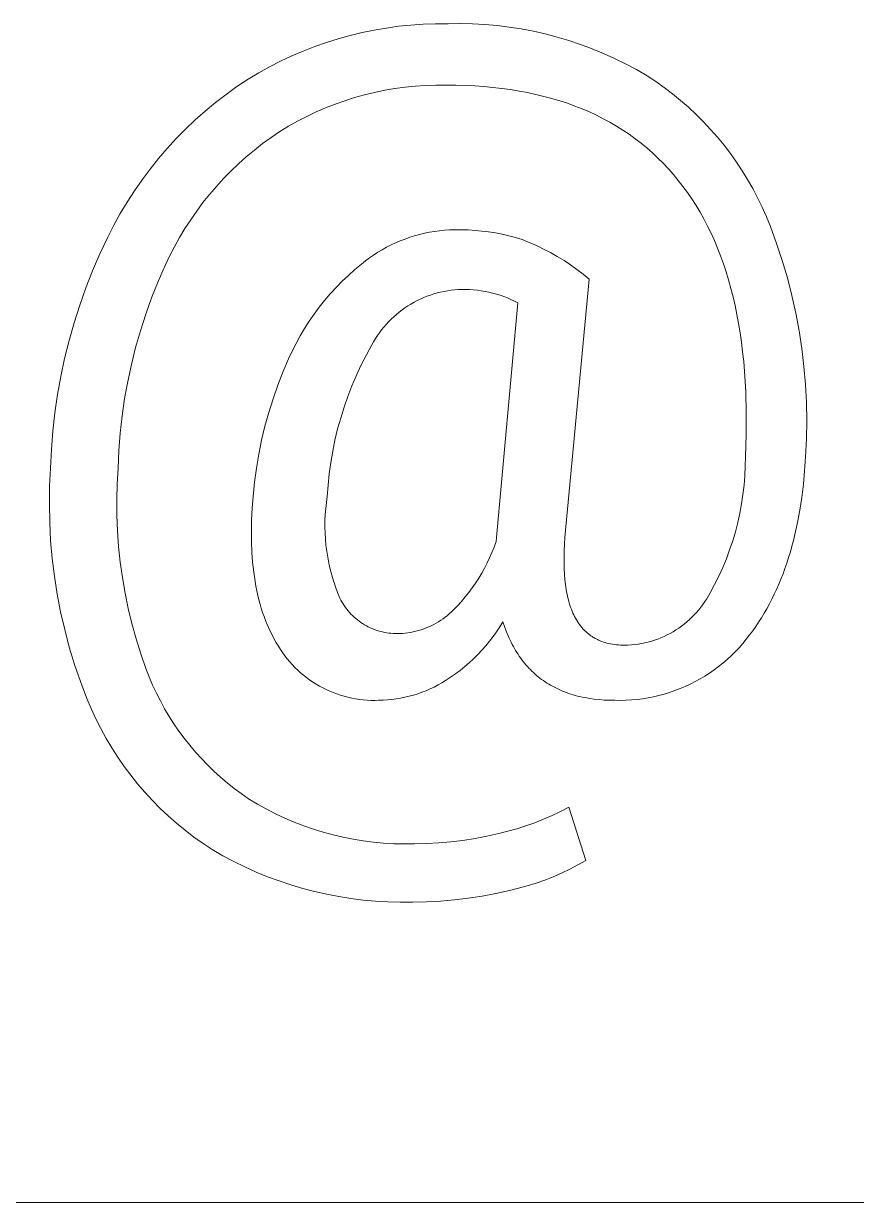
# Model space of a CAD drawing. Header units: millimetres. Extents: x 1102 to 5170, y 19 to 2862.
# Drawn here: x 3966.2 to 4013.5, y 246.9 to 313.8 of the extents above; entities that cross this region are included whole.
import ezdxf

# ---------------------------------------------------------------- set-up
doc = ezdxf.new("R2010")
doc.units = ezdxf.units.MM
doc.header["$MEASUREMENT"] = 0
doc.layers.add('Domyślny', color=7, linetype='Continuous', true_color=0x000000)

msp = doc.modelspace()

# ---------------------------------------------------------------- linework, layer by layer
at = {"layer": 'Domyślny', "color": 18, "lineweight": 15, "true_color": 0x000000}
for p, q in [((3988.231, 313.715), (3988.931, 313.763)), ((3988.931, 313.763), (3989.633, 313.788)), ((3989.633, 313.788), (3990.336, 313.789)), ((3990.336, 313.789), (3991.032, 313.798)), ((3991.032, 313.798), (3991.728, 313.783)), ((3991.728, 313.783), (3992.423, 313.745)), ((3992.423, 313.745), (3993.117, 313.684)), ((3984.097, 312.935), (3984.773, 313.123)), ((3984.773, 313.123), (3985.456, 313.287)), ((3985.456, 313.287), (3986.144, 313.429)), ((3986.144, 313.429), (3986.836, 313.547)), ((3986.836, 313.547), (3987.532, 313.643)), ((3987.532, 313.643), (3988.231, 313.715)), ((3993.117, 313.684), (3993.808, 313.6)), ((3993.808, 313.6), (3994.496, 313.492)), ((3994.496, 313.492), (3995.18, 313.362)), ((3995.18, 313.362), (3995.859, 313.208)), ((3995.859, 313.208), (3996.533, 313.032)), ((3982.109, 312.239), (3982.764, 312.493)), ((3982.764, 312.493), (3983.426, 312.725)), ((3983.426, 312.725), (3984.097, 312.935)), ((3996.533, 313.032), (3997.2, 312.834)), ((3997.2, 312.834), (3997.86, 312.613)), ((3997.86, 312.613), (3998.513, 312.37)), ((3980.827, 311.665), (3981.463, 311.962)), ((3981.463, 311.962), (3982.109, 312.239)), ((3998.513, 312.37), (3999.157, 312.105)), ((3999.157, 312.105), (3999.792, 311.819)), ((3999.792, 311.819), (4000.416, 311.512)), ((3979.587, 311.006), (3980.201, 311.346)), ((3980.201, 311.346), (3980.827, 311.665)), ((4000.416, 311.512), (4001.031, 311.184)), ((4001.031, 311.184), (4001.634, 310.836)), ((3978.352, 310.225), (3978.983, 310.646)), ((3978.983, 310.646), (3979.587, 311.006)), ((4001.634, 310.836), (4002.127, 310.51)), ((4002.127, 310.51), (4002.609, 310.168)), ((3977.135, 309.319), (3977.736, 309.782)), ((3977.736, 309.782), (3978.352, 310.225)), ((3985.598, 309.756), (3985.034, 309.599)), ((3986.166, 309.893), (3985.598, 309.756)), ((3986.738, 310.011), (3986.166, 309.893)), ((3987.314, 310.11), (3986.738, 310.011)), ((3987.894, 310.189), (3987.314, 310.11)), ((3988.475, 310.249), (3987.894, 310.189)), ((3989.058, 310.288), (3988.475, 310.249)), ((3989.643, 310.308), (3989.058, 310.288)), ((3990.227, 310.308), (3989.643, 310.308)), ((3990.777, 310.303), (3990.227, 310.308)), ((3991.317, 310.287), (3990.777, 310.303)), ((3991.848, 310.26), (3991.317, 310.287)), ((3992.371, 310.223), (3991.848, 310.26)), ((3992.885, 310.176), (3992.371, 310.223)), ((3993.39, 310.118), (3992.885, 310.176)), ((3993.886, 310.049), (3993.39, 310.118)), ((3994.373, 309.97), (3993.886, 310.049)), ((3994.851, 309.88), (3994.373, 309.97)), ((3995.32, 309.78), (3994.851, 309.88)), ((3995.781, 309.669), (3995.32, 309.78)), ((4002.609, 310.168), (4003.08, 309.809)), ((4003.08, 309.809), (4003.538, 309.436)), ((3976.55, 308.835), (3977.135, 309.319)), ((3983.926, 309.229), (3983.381, 309.015)), ((3984.477, 309.423), (3983.926, 309.229)), ((3985.034, 309.599), (3984.477, 309.423)), ((3996.233, 309.548), (3995.781, 309.669)), ((3996.675, 309.416), (3996.233, 309.548)), ((3997.109, 309.273), (3996.675, 309.416)), ((3997.534, 309.12), (3997.109, 309.273)), ((3997.951, 308.956), (3997.534, 309.12)), ((4003.538, 309.436), (4003.984, 309.047)), ((4003.984, 309.047), (4004.416, 308.643)), ((3975.982, 308.331), (3976.55, 308.835)), ((3982.316, 308.534), (3981.796, 308.267)), ((3982.845, 308.784), (3982.316, 308.534)), ((3983.381, 309.015), (3982.845, 308.784)), ((3998.358, 308.782), (3997.951, 308.956)), ((3998.757, 308.598), (3998.358, 308.782)), ((3999.146, 308.402), (3998.757, 308.598)), ((3999.527, 308.196), (3999.146, 308.402)), ((4004.416, 308.643), (4004.835, 308.225)), ((3974.899, 307.268), (3975.431, 307.809)), ((3975.431, 307.809), (3975.982, 308.331)), ((3981.286, 307.982), (3980.785, 307.68)), ((3981.796, 308.267), (3981.286, 307.982)), ((3999.899, 307.98), (3999.527, 308.196)), ((4000.262, 307.753), (3999.899, 307.98)), ((4000.617, 307.515), (4000.262, 307.753)), ((4004.835, 308.225), (4005.24, 307.794)), ((4005.24, 307.794), (4005.629, 307.349)), ((3974.385, 306.709), (3974.899, 307.268)), ((3980.292, 307.343), (3979.81, 306.991)), ((3980.785, 307.68), (3980.292, 307.343)), ((4000.962, 307.267), (4000.617, 307.515)), ((4001.299, 307.009), (4000.962, 307.267)), ((4005.629, 307.349), (4006.004, 306.892)), ((3973.891, 306.133), (3974.385, 306.709)), ((3979.339, 306.622), (3978.882, 306.239)), ((3979.81, 306.991), (3979.339, 306.622)), ((4001.627, 306.74), (4001.299, 307.009)), ((4001.946, 306.46), (4001.627, 306.74)), ((4002.256, 306.169), (4001.946, 306.46)), ((4006.004, 306.892), (4006.364, 306.422)), ((4006.364, 306.422), (4006.707, 305.94)), ((3973.417, 305.541), (3973.891, 306.133)), ((3978.437, 305.84), (3978.006, 305.427)), ((3978.882, 306.239), (3978.437, 305.84)), ((4002.557, 305.869), (4002.256, 306.169)), ((4002.85, 305.557), (4002.557, 305.869)), ((4006.707, 305.94), (4007.034, 305.448)), ((3972.963, 304.932), (3973.417, 305.541)), ((3978.006, 305.427), (3977.588, 305)), ((4003.133, 305.235), (4002.85, 305.557)), ((4003.408, 304.903), (4003.133, 305.235)), ((4007.034, 305.448), (4007.345, 304.944)), ((3972.53, 304.309), (3972.963, 304.932)), ((3977.185, 304.559), (3976.796, 304.105)), ((3977.588, 305), (3977.185, 304.559)), ((4003.674, 304.561), (4003.408, 304.903)), ((4003.93, 304.21), (4003.674, 304.561)), ((4007.345, 304.944), (4007.639, 304.431)), ((4007.639, 304.431), (4007.915, 303.908)), ((3972.118, 303.671), (3972.53, 304.309)), ((3976.796, 304.105), (3976.423, 303.639)), ((4004.177, 303.85), (4003.93, 304.21)), ((4004.414, 303.48), (4004.177, 303.85)), ((4007.915, 303.908), (4008.174, 303.376)), ((3971.362, 302.355), (3971.729, 303.019)), ((3971.729, 303.019), (3972.118, 303.671)), ((3976.066, 303.161), (3975.724, 302.671)), ((3976.423, 303.639), (3976.066, 303.161)), ((4004.642, 303.1), (4004.414, 303.48)), ((4004.86, 302.71), (4004.642, 303.1)), ((4008.174, 303.376), (4008.415, 302.836)), ((3971.018, 301.679), (3971.362, 302.355)), ((3975.724, 302.671), (3975.399, 302.17)), ((4005.069, 302.311), (4004.86, 302.71)), ((4008.415, 302.836), (4008.637, 302.288)), ((3970.571, 300.732), (3971.018, 301.679)), ((3975.399, 302.17), (3975.091, 301.658)), ((3988.164, 301.669), (3988.438, 301.755)), ((3988.438, 301.755), (3988.715, 301.831)), ((3988.715, 301.831), (3988.994, 301.898)), ((3988.994, 301.898), (3989.275, 301.955)), ((3989.275, 301.955), (3989.558, 302.003)), ((3989.558, 302.003), (3989.843, 302.042)), ((3989.843, 302.042), (3990.128, 302.07)), ((3990.128, 302.07), (3990.415, 302.089)), ((3990.415, 302.089), (3990.701, 302.098)), ((3990.701, 302.098), (3991.09, 302.099)), ((3991.09, 302.099), (3991.479, 302.088)), ((3991.479, 302.088), (3991.868, 302.063)), ((3991.868, 302.063), (3992.255, 302.027)), ((3992.255, 302.027), (3992.641, 301.977)), ((3992.641, 301.977), (3993.025, 301.915)), ((3993.025, 301.915), (3993.407, 301.84)), ((3993.407, 301.84), (3993.786, 301.754)), ((3993.786, 301.754), (3994.162, 301.654)), ((4005.268, 301.903), (4005.069, 302.311)), ((4005.458, 301.485), (4005.268, 301.903)), ((4008.637, 302.288), (4008.992, 301.326)), ((3974.799, 301.137), (3974.525, 300.606)), ((3975.091, 301.658), (3974.799, 301.137)), ((3986.595, 300.966), (3986.846, 301.105)), ((3986.846, 301.105), (3987.102, 301.236)), ((3987.102, 301.236), (3987.362, 301.357)), ((3987.362, 301.357), (3987.626, 301.47)), ((3987.626, 301.47), (3987.893, 301.574)), ((3987.893, 301.574), (3988.164, 301.669)), ((3994.162, 301.654), (3994.535, 301.543)), ((3994.535, 301.543), (3994.949, 301.378)), ((3994.949, 301.378), (3995.356, 301.198)), ((3995.356, 301.198), (3995.758, 301.005)), ((4005.638, 301.057), (4005.458, 301.485)), ((4005.809, 300.619), (4005.638, 301.057)), ((4008.992, 301.326), (4009.314, 300.353)), ((3970.156, 299.772), (3970.571, 300.732)), ((3974.525, 300.606), (3974.269, 300.066)), ((3985.642, 300.327), (3985.872, 300.499)), ((3985.872, 300.499), (3986.108, 300.663)), ((3986.108, 300.663), (3986.349, 300.818)), ((3986.349, 300.818), (3986.595, 300.966)), ((3995.758, 301.005), (3996.152, 300.799)), ((3996.152, 300.799), (3996.54, 300.58)), ((3996.54, 300.58), (3996.92, 300.347)), ((3996.92, 300.347), (3997.292, 300.102)), ((4005.97, 300.172), (4005.809, 300.619)), ((4009.314, 300.353), (4009.604, 299.369)), ((3969.773, 298.799), (3970.156, 299.772)), ((3974.269, 300.066), (3973.873, 299.16)), ((3984.675, 299.512), (3985.041, 299.836)), ((3985.041, 299.836), (3985.418, 300.148)), ((3985.418, 300.148), (3985.642, 300.327)), ((3997.292, 300.102), (3997.655, 299.845)), ((3997.655, 299.845), (3998.01, 299.575)), ((4006.122, 299.716), (4005.97, 300.172)), ((4006.264, 299.25), (4006.122, 299.716)), ((3973.873, 299.16), (3973.507, 298.241)), ((3983.978, 298.826), (3984.32, 299.175)), ((3984.32, 299.175), (3984.675, 299.512)), ((3998.355, 299.294), (3996.974, 284.637)), ((3998.01, 299.575), (3998.355, 299.294)), ((4006.397, 298.774), (4006.264, 299.25)), ((4009.604, 299.369), (4009.859, 298.376)), ((3969.422, 297.813), (3969.773, 298.799)), ((3983.33, 298.093), (3983.647, 298.465)), ((3983.647, 298.465), (3983.978, 298.826)), ((3989.332, 298.393), (3989.141, 298.324)), ((3989.525, 298.455), (3989.332, 298.393)), ((3989.72, 298.511), (3989.525, 298.455)), ((3989.916, 298.56), (3989.72, 298.511)), ((3990.115, 298.603), (3989.916, 298.56)), ((3990.314, 298.638), (3990.115, 298.603)), ((3990.515, 298.667), (3990.314, 298.638)), ((3990.717, 298.689), (3990.515, 298.667)), ((3990.919, 298.704), (3990.717, 298.689)), ((3991.121, 298.712), (3990.919, 298.704)), ((3991.342, 298.711), (3991.121, 298.712)), ((3991.562, 298.702), (3991.342, 298.711)), ((3991.782, 298.687), (3991.562, 298.702)), ((3992.001, 298.664), (3991.782, 298.687)), ((3992.219, 298.635), (3992.001, 298.664)), ((3992.437, 298.598), (3992.219, 298.635)), ((3992.653, 298.554), (3992.437, 298.598)), ((3992.867, 298.502), (3992.653, 298.554)), ((3993.079, 298.444), (3992.867, 298.502)), ((3993.29, 298.379), (3993.079, 298.444)), ((3993.498, 298.308), (3993.29, 298.379)), ((4006.521, 298.288), (4006.397, 298.774)), ((4009.859, 298.376), (4010.082, 297.375)), ((3969.103, 296.817), (3969.422, 297.813)), ((3973.507, 298.241), (3973.172, 297.31)), ((3982.734, 297.317), (3983.025, 297.71)), ((3983.025, 297.71), (3983.33, 298.093)), ((3987.887, 297.666), (3987.722, 297.548)), ((3988.056, 297.778), (3987.887, 297.666)), ((3988.229, 297.884), (3988.056, 297.778)), ((3988.405, 297.985), (3988.229, 297.884)), ((3988.585, 298.079), (3988.405, 297.985)), ((3988.767, 298.167), (3988.585, 298.079)), ((3988.953, 298.249), (3988.767, 298.167)), ((3989.141, 298.324), (3988.953, 298.249)), ((3993.086, 284.637), (3994.305, 297.953)), ((3993.704, 298.229), (3993.498, 298.308)), ((3993.907, 298.144), (3993.704, 298.229)), ((3994.108, 298.052), (3993.907, 298.144)), ((3994.305, 297.953), (3994.108, 298.052)), ((4006.635, 297.793), (4006.521, 298.288)), ((4006.739, 297.289), (4006.635, 297.793)), ((3973.172, 297.31), (3972.869, 296.368)), ((3982.456, 296.914), (3982.734, 297.317)), ((3987.105, 297.023), (3986.963, 296.879)), ((3987.253, 297.162), (3987.105, 297.023)), ((3987.405, 297.296), (3987.253, 297.162)), ((3987.561, 297.425), (3987.405, 297.296)), ((3987.722, 297.548), (3987.561, 297.425)), ((4006.834, 296.775), (4006.739, 297.289)), ((4010.082, 297.375), (4010.27, 296.367)), ((3968.818, 295.81), (3969.103, 296.817)), ((3972.869, 296.368), (3972.597, 295.417)), ((3981.944, 296.081), (3982.193, 296.502)), ((3982.193, 296.502), (3982.456, 296.914)), ((3986.565, 296.418), (3986.444, 296.256)), ((3986.693, 296.576), (3986.565, 296.418)), ((3986.825, 296.73), (3986.693, 296.576)), ((3986.963, 296.879), (3986.825, 296.73)), ((4006.92, 296.251), (4006.834, 296.775)), ((4010.27, 296.367), (4010.425, 295.354)), ((3968.566, 294.795), (3968.818, 295.81)), ((3981.71, 295.652), (3981.944, 296.081)), ((3986.113, 295.746), (3986.014, 295.569)), ((3986.217, 295.92), (3986.113, 295.746)), ((3986.328, 296.09), (3986.217, 295.92)), ((3986.444, 296.256), (3986.328, 296.09)), ((4006.996, 295.717), (4006.92, 296.251)), ((4007.063, 295.174), (4006.996, 295.717)), ((3972.597, 295.417), (3972.357, 294.457)), ((3981.286, 294.77), (3981.49, 295.214)), ((3981.49, 295.214), (3981.71, 295.652)), ((3985.702, 295.003), (3985.408, 294.427)), ((3986.014, 295.569), (3985.702, 295.003)), ((4007.121, 294.622), (4007.063, 295.174)), ((4010.425, 295.354), (4010.545, 294.336)), ((3968.348, 293.772), (3968.566, 294.795)), ((3972.357, 294.457), (3972.149, 293.49)), ((3980.965, 294.026), (3981.286, 294.77)), ((3985.408, 294.427), (3985.134, 293.842)), ((4007.169, 294.059), (4007.121, 294.622)), ((4010.545, 294.336), (4010.631, 293.314)), ((3968.163, 292.742), (3968.348, 293.772)), ((3980.669, 293.272), (3980.965, 294.026)), ((3985.134, 293.842), (3984.88, 293.247)), ((4007.237, 292.906), (4007.169, 294.059)), ((3972.149, 293.49), (3971.974, 292.516)), ((3980.399, 292.509), (3980.669, 293.272)), ((3984.88, 293.247), (3984.646, 292.644)), ((4010.631, 293.314), (4010.682, 292.29)), ((3968.012, 291.707), (3968.163, 292.742)), ((3971.974, 292.516), (3971.831, 291.537)), ((3980.156, 291.736), (3980.399, 292.509)), ((3984.646, 292.644), (3984.433, 292.034)), ((4007.267, 291.714), (4007.237, 292.906)), ((3967.896, 290.667), (3968.012, 291.707)), ((3979.939, 290.956), (3980.156, 291.736)), ((3984.433, 292.034), (3984.24, 291.417)), ((4007.26, 290.484), (4007.267, 291.714)), ((4010.682, 292.29), (4010.699, 291.265)), ((3971.831, 291.537), (3971.721, 290.554)), ((3984.24, 291.417), (3984.068, 290.794)), ((4010.699, 291.265), (4010.681, 290.239)), ((3967.814, 289.624), (3967.896, 290.667)), ((3971.721, 290.554), (3971.644, 289.567)), ((3979.75, 290.168), (3979.939, 290.956)), ((3984.068, 290.794), (3983.916, 290.166)), ((4007.215, 289.216), (4007.26, 290.484)), ((3979.588, 289.374), (3979.75, 290.168)), ((3983.916, 290.166), (3983.786, 289.533)), ((4010.681, 290.239), (4010.629, 289.216)), ((3967.767, 288.579), (3967.814, 289.624)), ((3971.644, 289.567), (3971.6, 288.579)), ((3979.454, 288.576), (3979.588, 289.374)), ((3983.786, 289.533), (3983.678, 288.895)), ((4007.209, 288.678), (4007.215, 289.216)), ((4010.629, 289.216), (4010.578, 288.428)), ((3967.715, 287.554), (3967.767, 288.579)), ((3971.6, 288.579), (3971.549, 287.69)), ((3979.347, 287.773), (3979.454, 288.576)), ((3983.678, 288.895), (3983.591, 288.255)), ((4007.185, 288.14), (4007.209, 288.678)), ((4010.578, 288.428), (4010.508, 287.662)), ((3971.549, 287.69), (3971.526, 286.8)), ((3979.268, 286.967), (3979.347, 287.773)), ((3983.591, 288.255), (3983.525, 287.612)), ((4007.142, 287.604), (4007.185, 288.14)), ((4010.508, 287.662), (4010.418, 286.916)), ((3967.699, 286.527), (3967.715, 287.554)), ((3979.216, 286.298), (3979.268, 286.967)), ((3983.481, 286.967), (3983.431, 286.624)), ((3983.525, 287.612), (3983.481, 286.967)), ((4007, 286.538), (4007.081, 287.07)), ((4007.081, 287.07), (4007.142, 287.604)), ((3967.719, 285.501), (3967.699, 286.527)), ((3971.526, 286.8), (3971.532, 285.909)), ((3979.184, 285.647), (3979.216, 286.298)), ((3983.431, 286.624), (3983.392, 286.279)), ((4006.902, 286.009), (4007, 286.538)), ((4010.418, 286.916), (4010.309, 286.191)), ((3971.532, 285.909), (3971.568, 285.019)), ((3979.169, 285.015), (3979.184, 285.647)), ((3983.365, 285.933), (3983.35, 285.587)), ((3983.392, 286.279), (3983.365, 285.933)), ((4006.785, 285.484), (4006.902, 286.009)), ((4010.309, 286.191), (4010.179, 285.486)), ((3967.773, 284.476), (3967.719, 285.501)), ((3971.568, 285.019), (3971.633, 284.131)), ((3979.174, 284.401), (3979.169, 285.015)), ((3983.35, 285.587), (3983.346, 285.24)), ((3983.346, 285.24), (3983.354, 284.893)), ((4006.496, 284.448), (4006.65, 284.963)), ((4006.65, 284.963), (4006.785, 285.484)), ((4010.179, 285.486), (4010.031, 284.802)), ((3967.863, 283.454), (3967.773, 284.476)), ((3979.198, 283.806), (3979.174, 284.401)), ((3983.354, 284.893), (3983.374, 284.547)), ((3983.374, 284.547), (3983.405, 284.202)), ((3992.948, 284.097), (3993.059, 284.406)), ((3993.059, 284.406), (3993.086, 284.637)), ((3996.974, 284.637), (3996.947, 284.26)), ((4006.325, 283.938), (4006.496, 284.448)), ((4009.949, 284.468), (4009.862, 284.139)), ((4010.031, 284.802), (4009.949, 284.468)), ((3971.633, 284.131), (3971.727, 283.246)), ((3979.24, 283.229), (3979.198, 283.806)), ((3983.405, 284.202), (3983.448, 283.858)), ((3983.448, 283.858), (3983.502, 283.515)), ((3992.697, 283.489), (3992.827, 283.791)), ((3992.827, 283.791), (3992.948, 284.097)), ((3996.93, 283.896), (3996.92, 283.544)), ((3996.947, 284.26), (3996.93, 283.896)), ((4006.137, 283.434), (4006.325, 283.938)), ((4009.77, 283.816), (4009.674, 283.497)), ((4009.862, 284.139), (4009.77, 283.816)), ((3967.988, 282.435), (3967.863, 283.454)), ((3971.727, 283.246), (3971.849, 282.364)), ((3979.268, 282.948), (3979.24, 283.229)), ((3979.301, 282.671), (3979.268, 282.948)), ((3983.502, 283.515), (3983.568, 283.175)), ((3983.568, 283.175), (3983.645, 282.837)), ((3992.406, 282.899), (3992.556, 283.192)), ((3992.556, 283.192), (3992.697, 283.489)), ((3996.92, 283.544), (3996.92, 283.203)), ((3996.92, 283.203), (3996.927, 282.875)), ((4005.93, 282.937), (4006.137, 283.434)), ((4009.572, 283.184), (4009.466, 282.876)), ((4009.674, 283.497), (4009.572, 283.184)), ((3968.147, 281.421), (3967.988, 282.435)), ((3971.849, 282.364), (3972.001, 281.486)), ((3979.339, 282.398), (3979.301, 282.671)), ((3979.381, 282.131), (3979.339, 282.398)), ((3983.645, 282.837), (3983.734, 282.501)), ((3983.734, 282.501), (3983.833, 282.169)), ((3991.899, 282.053), (3992.077, 282.33)), ((3992.077, 282.33), (3992.246, 282.612)), ((3992.246, 282.612), (3992.406, 282.899)), ((3996.927, 282.875), (3996.944, 282.559)), ((3996.944, 282.559), (3996.968, 282.254)), ((4005.467, 281.966), (4005.707, 282.448)), ((4005.707, 282.448), (4005.93, 282.937)), ((4009.354, 282.573), (4009.238, 282.275)), ((4009.466, 282.876), (4009.354, 282.573)), ((3979.429, 281.867), (3979.381, 282.131)), ((3979.48, 281.609), (3979.429, 281.867)), ((3979.537, 281.355), (3979.48, 281.609)), ((3983.833, 282.169), (3983.944, 281.841)), ((3983.944, 281.841), (3984.066, 281.516)), ((3991.515, 281.519), (3991.711, 281.783)), ((3991.711, 281.783), (3991.899, 282.053)), ((3996.968, 282.254), (3997.002, 281.962)), ((3997.002, 281.962), (3997.022, 281.82)), ((3997.022, 281.82), (3997.044, 281.681)), ((3997.044, 281.681), (3997.068, 281.546)), ((4005.21, 281.494), (4005.467, 281.966)), ((4008.991, 281.695), (4008.86, 281.413)), ((4009.117, 281.983), (4008.991, 281.695)), ((4009.238, 282.275), (4009.117, 281.983)), ((3968.342, 280.413), (3968.147, 281.421)), ((3972.001, 281.486), (3972.181, 280.614)), ((3979.598, 281.106), (3979.537, 281.355)), ((3979.664, 280.861), (3979.598, 281.106)), ((3984.066, 281.516), (3984.199, 281.196)), ((3984.199, 281.196), (3984.254, 281.086)), ((3984.254, 281.086), (3984.314, 280.979)), ((3984.314, 280.979), (3984.376, 280.874)), ((3990.876, 280.768), (3991.097, 281.011)), ((3991.097, 281.011), (3991.311, 281.262)), ((3991.311, 281.262), (3991.515, 281.519)), ((3997.068, 281.546), (3997.094, 281.413)), ((3997.094, 281.413), (3997.122, 281.283)), ((3997.122, 281.283), (3997.153, 281.156)), ((3997.153, 281.156), (3997.185, 281.032)), ((3997.185, 281.032), (3997.22, 280.912)), ((4004.806, 280.838), (4004.916, 280.997)), ((4004.916, 280.997), (4005.02, 281.159)), ((4005.02, 281.159), (4005.118, 281.325)), ((4005.118, 281.325), (4005.21, 281.494)), ((4008.724, 281.136), (4008.583, 280.865)), ((4008.86, 281.413), (4008.724, 281.136)), ((3968.571, 279.412), (3968.342, 280.413)), ((3972.181, 280.614), (3972.39, 279.749)), ((3979.735, 280.621), (3979.664, 280.861)), ((3979.811, 280.385), (3979.735, 280.621)), ((3979.891, 280.154), (3979.811, 280.385)), ((3984.376, 280.874), (3984.443, 280.771)), ((3984.443, 280.771), (3984.513, 280.67)), ((3984.513, 280.67), (3984.586, 280.572)), ((3984.586, 280.572), (3984.663, 280.476)), ((3984.663, 280.476), (3984.743, 280.383)), ((3984.743, 280.383), (3984.826, 280.293)), ((3984.826, 280.293), (3984.912, 280.206)), ((3990.303, 280.217), (3990.421, 280.318)), ((3990.421, 280.318), (3990.536, 280.423)), ((3990.536, 280.423), (3990.647, 280.532)), ((3990.647, 280.532), (3990.876, 280.768)), ((3997.22, 280.912), (3997.257, 280.794)), ((3997.257, 280.794), (3997.296, 280.679)), ((3997.296, 280.679), (3997.337, 280.567)), ((3997.337, 280.567), (3997.38, 280.458)), ((3997.38, 280.458), (3997.426, 280.352)), ((3997.426, 280.352), (3997.473, 280.25)), ((4004.316, 280.245), (4004.446, 280.387)), ((4004.446, 280.387), (4004.571, 280.533)), ((4004.571, 280.533), (4004.691, 280.684)), ((4004.691, 280.684), (4004.806, 280.838)), ((4008.286, 280.337), (4008.131, 280.081)), ((4008.437, 280.598), (4008.286, 280.337)), ((4008.583, 280.865), (4008.437, 280.598)), ((3972.39, 279.749), (3972.627, 278.891)), ((3979.976, 279.928), (3979.891, 280.154)), ((3980.066, 279.706), (3979.976, 279.928)), ((3980.16, 279.489), (3980.066, 279.706)), ((3984.912, 280.206), (3985.001, 280.121)), ((3985.001, 280.121), (3985.093, 280.04)), ((3985.093, 280.04), (3985.187, 279.962)), ((3985.187, 279.962), (3985.285, 279.888)), ((3985.285, 279.888), (3985.384, 279.816)), ((3985.384, 279.816), (3985.487, 279.749)), ((3985.487, 279.749), (3985.591, 279.684)), ((3985.591, 279.684), (3985.698, 279.624)), ((3985.698, 279.624), (3985.806, 279.567)), ((3989.245, 279.568), (3989.387, 279.633)), ((3989.387, 279.633), (3989.526, 279.702)), ((3989.526, 279.702), (3989.662, 279.777)), ((3989.662, 279.777), (3989.796, 279.856)), ((3989.796, 279.856), (3989.927, 279.94)), ((3989.927, 279.94), (3990.056, 280.028)), ((3990.056, 280.028), (3990.181, 280.12)), ((3990.181, 280.12), (3990.303, 280.217)), ((3993.451, 279.855), (3993.276, 279.569)), ((3993.544, 279.581), (3993.451, 279.855)), ((3997.473, 280.25), (3997.523, 280.15)), ((3997.523, 280.15), (3997.575, 280.053)), ((3997.575, 280.053), (3997.629, 279.959)), ((3997.629, 279.959), (3997.685, 279.868)), ((3997.685, 279.868), (3997.743, 279.78)), ((3997.743, 279.78), (3997.803, 279.695)), ((3997.803, 279.695), (3997.866, 279.613)), ((3997.866, 279.613), (3997.93, 279.534)), ((4003.437, 279.497), (4003.594, 279.609)), ((4003.594, 279.609), (4003.747, 279.726)), ((4003.747, 279.726), (4003.896, 279.849)), ((4003.896, 279.849), (4004.04, 279.976)), ((4004.04, 279.976), (4004.18, 280.108)), ((4004.18, 280.108), (4004.316, 280.245)), ((4007.97, 279.83), (4007.804, 279.585)), ((4008.131, 280.081), (4007.97, 279.83)), ((3968.834, 278.42), (3968.571, 279.412)), ((3980.259, 279.277), (3980.16, 279.489)), ((3980.363, 279.069), (3980.259, 279.277)), ((3980.472, 278.866), (3980.363, 279.069)), ((3985.806, 279.567), (3985.917, 279.514)), ((3985.917, 279.514), (3986.029, 279.464)), ((3986.029, 279.464), (3986.143, 279.419)), ((3986.143, 279.419), (3986.258, 279.377)), ((3986.258, 279.377), (3986.375, 279.34)), ((3986.375, 279.34), (3986.493, 279.306)), ((3986.493, 279.306), (3986.612, 279.277)), ((3986.612, 279.277), (3986.732, 279.251)), ((3986.732, 279.251), (3986.852, 279.23)), ((3986.852, 279.23), (3986.974, 279.213)), ((3986.974, 279.213), (3987.096, 279.2)), ((3987.096, 279.2), (3987.218, 279.192)), ((3987.218, 279.192), (3987.341, 279.187)), ((3987.341, 279.187), (3987.463, 279.187)), ((3987.463, 279.187), (3987.586, 279.191)), ((3987.586, 279.191), (3987.741, 279.199)), ((3987.741, 279.199), (3987.896, 279.212)), ((3987.896, 279.212), (3988.051, 279.231)), ((3988.051, 279.231), (3988.204, 279.255)), ((3988.204, 279.255), (3988.357, 279.284)), ((3988.357, 279.284), (3988.509, 279.318)), ((3988.509, 279.318), (3988.659, 279.358)), ((3988.659, 279.358), (3988.809, 279.403)), ((3988.809, 279.403), (3988.956, 279.453)), ((3988.956, 279.453), (3989.101, 279.508)), ((3989.101, 279.508), (3989.245, 279.568)), ((3992.895, 279.015), (3992.691, 278.749)), ((3993.09, 279.289), (3992.895, 279.015)), ((3993.276, 279.569), (3993.09, 279.289)), ((3993.643, 279.316), (3993.544, 279.581)), ((3993.749, 279.059), (3993.643, 279.316)), ((3993.804, 278.934), (3993.749, 279.059)), ((3993.862, 278.811), (3993.804, 278.934)), ((3997.93, 279.534), (3997.963, 279.496)), ((3997.963, 279.496), (3997.997, 279.458)), ((3997.997, 279.458), (3998.031, 279.421)), ((3998.031, 279.421), (3998.066, 279.385)), ((3998.066, 279.385), (3998.101, 279.35)), ((3998.101, 279.35), (3998.137, 279.315)), ((3998.137, 279.315), (3998.173, 279.281)), ((3998.173, 279.281), (3998.21, 279.248)), ((3998.21, 279.248), (3998.247, 279.216)), ((3998.247, 279.216), (3998.285, 279.184)), ((3998.285, 279.184), (3998.324, 279.153)), ((3998.324, 279.153), (3998.363, 279.123)), ((3998.363, 279.123), (3998.402, 279.093)), ((3998.402, 279.093), (3998.442, 279.065)), ((3998.442, 279.065), (3998.483, 279.037)), ((3998.483, 279.037), (3998.524, 279.01)), ((3998.524, 279.01), (3998.566, 278.983)), ((3998.566, 278.983), (3998.608, 278.957)), ((3998.608, 278.957), (3998.651, 278.933)), ((4002.244, 278.877), (4002.423, 278.948)), ((4002.423, 278.948), (4002.6, 279.024)), ((4002.6, 279.024), (4002.774, 279.107)), ((4002.774, 279.107), (4002.945, 279.196)), ((4002.945, 279.196), (4003.112, 279.291)), ((4003.112, 279.291), (4003.277, 279.391)), ((4003.277, 279.391), (4003.437, 279.497)), ((4007.459, 279.11), (4007.266, 278.859)), ((4007.634, 279.345), (4007.459, 279.11)), ((4007.804, 279.585), (4007.634, 279.345)), ((3969.131, 277.438), (3968.834, 278.42)), ((3972.627, 278.891), (3972.893, 278.04)), ((3980.586, 278.667), (3980.472, 278.866)), ((3980.704, 278.473), (3980.586, 278.667)), ((3980.82, 278.287), (3980.704, 278.473)), ((3980.942, 278.106), (3980.82, 278.287)), ((3992.478, 278.49), (3992.256, 278.238)), ((3992.691, 278.749), (3992.478, 278.49)), ((3993.921, 278.691), (3993.862, 278.811)), ((3993.981, 278.572), (3993.921, 278.691)), ((3994.044, 278.456), (3993.981, 278.572)), ((3994.108, 278.342), (3994.044, 278.456)), ((3994.174, 278.23), (3994.108, 278.342)), ((3998.651, 278.933), (3998.694, 278.908)), ((3998.694, 278.908), (3998.738, 278.885)), ((3998.738, 278.885), (3998.782, 278.862)), ((3998.782, 278.862), (3998.827, 278.84)), ((3998.827, 278.84), (3998.872, 278.819)), ((3998.872, 278.819), (3998.918, 278.798)), ((3998.918, 278.798), (3998.965, 278.779)), ((3998.965, 278.779), (3999.012, 278.76)), ((3999.012, 278.76), (3999.059, 278.742)), ((3999.059, 278.742), (3999.156, 278.707)), ((3999.156, 278.707), (3999.254, 278.676)), ((3999.254, 278.676), (3999.355, 278.648)), ((3999.355, 278.648), (3999.459, 278.622)), ((3999.459, 278.622), (3999.564, 278.6)), ((3999.564, 278.6), (3999.671, 278.581)), ((3999.671, 278.581), (3999.781, 278.564)), ((3999.781, 278.564), (3999.892, 278.551)), ((3999.892, 278.551), (4000.006, 278.541)), ((4000.006, 278.541), (4000.122, 278.533)), ((4000.122, 278.533), (4000.24, 278.529)), ((4000.24, 278.529), (4000.36, 278.527)), ((4000.36, 278.527), (4000.553, 278.532)), ((4000.553, 278.532), (4000.745, 278.544)), ((4000.745, 278.544), (4000.937, 278.563)), ((4000.937, 278.563), (4001.128, 278.588)), ((4001.128, 278.588), (4001.317, 278.62)), ((4001.317, 278.62), (4001.506, 278.658)), ((4001.506, 278.658), (4001.693, 278.703)), ((4001.693, 278.703), (4001.879, 278.755)), ((4001.879, 278.755), (4002.063, 278.813)), ((4002.063, 278.813), (4002.244, 278.877)), ((4006.856, 278.379), (4006.639, 278.15)), ((4007.065, 278.616), (4006.856, 278.379)), ((4007.266, 278.859), (4007.065, 278.616)), ((3972.893, 278.04), (3973.185, 277.2)), ((3981.07, 277.928), (3980.942, 278.106)), ((3981.205, 277.756), (3981.07, 277.928)), ((3981.345, 277.588), (3981.205, 277.756)), ((3991.787, 277.757), (3991.541, 277.529)), ((3992.026, 277.993), (3991.787, 277.757)), ((3992.256, 278.238), (3992.026, 277.993)), ((3994.241, 278.12), (3994.174, 278.23)), ((3994.31, 278.012), (3994.241, 278.12)), ((3994.381, 277.907), (3994.31, 278.012)), ((3994.454, 277.803), (3994.381, 277.907)), ((3994.528, 277.702), (3994.454, 277.803)), ((3994.604, 277.603), (3994.528, 277.702)), ((3994.682, 277.506), (3994.604, 277.603)), ((4006.181, 277.715), (4005.941, 277.509)), ((4006.414, 277.928), (4006.181, 277.715)), ((4006.639, 278.15), (4006.414, 277.928)), ((3969.462, 276.466), (3969.131, 277.438)), ((3973.185, 277.2), (3973.367, 276.73)), ((3981.491, 277.425), (3981.345, 277.588)), ((3981.643, 277.267), (3981.491, 277.425)), ((3981.8, 277.114), (3981.643, 277.267)), ((3981.962, 276.967), (3981.8, 277.114)), ((3982.129, 276.826), (3981.962, 276.967)), ((3991.025, 277.099), (3990.757, 276.897)), ((3991.287, 277.31), (3991.025, 277.099)), ((3991.541, 277.529), (3991.287, 277.31)), ((3994.762, 277.412), (3994.682, 277.506)), ((3994.843, 277.319), (3994.762, 277.412)), ((3994.926, 277.229), (3994.843, 277.319)), ((3995.01, 277.141), (3994.926, 277.229)), ((3995.097, 277.055), (3995.01, 277.141)), ((3995.185, 276.971), (3995.097, 277.055)), ((3995.275, 276.889), (3995.185, 276.971)), ((4005.182, 276.943), (4004.916, 276.772)), ((4005.442, 277.123), (4005.182, 276.943)), ((4005.695, 277.312), (4005.442, 277.123)), ((4005.941, 277.509), (4005.695, 277.312)), ((3969.826, 275.506), (3969.462, 276.466)), ((3973.367, 276.73), (3973.564, 276.267)), ((3973.564, 276.267), (3973.777, 275.811)), ((3982.301, 276.69), (3982.129, 276.826)), ((3982.477, 276.56), (3982.301, 276.69)), ((3982.658, 276.437), (3982.477, 276.56)), ((3982.843, 276.32), (3982.658, 276.437)), ((3983.032, 276.209), (3982.843, 276.32)), ((3989.767, 276.268), (3989.543, 276.153)), ((3989.986, 276.392), (3989.767, 276.268)), ((3990.2, 276.522), (3989.986, 276.392)), ((3990.482, 276.705), (3990.2, 276.522)), ((3990.757, 276.897), (3990.482, 276.705)), ((3995.366, 276.81), (3995.275, 276.889)), ((3995.459, 276.733), (3995.366, 276.81)), ((3995.554, 276.657), (3995.459, 276.733)), ((3995.651, 276.585), (3995.554, 276.657)), ((3995.749, 276.514), (3995.651, 276.585)), ((3995.849, 276.445), (3995.749, 276.514)), ((3995.951, 276.379), (3995.849, 276.445)), ((3996.055, 276.314), (3995.951, 276.379)), ((3996.16, 276.252), (3996.055, 276.314)), ((4004.087, 276.316), (4003.8, 276.183)), ((4004.368, 276.458), (4004.087, 276.316)), ((4004.645, 276.611), (4004.368, 276.458)), ((4004.916, 276.772), (4004.645, 276.611)), ((3973.777, 275.811), (3974.004, 275.362)), ((3983.224, 276.105), (3983.032, 276.209)), ((3983.421, 276.008), (3983.224, 276.105)), ((3983.62, 275.917), (3983.421, 276.008)), ((3983.822, 275.834), (3983.62, 275.917)), ((3984.027, 275.757), (3983.822, 275.834)), ((3984.235, 275.688), (3984.027, 275.757)), ((3984.445, 275.625), (3984.235, 275.688)), ((3984.656, 275.57), (3984.445, 275.625)), ((3988.133, 275.628), (3987.889, 275.569)), ((3988.375, 275.695), (3988.133, 275.628)), ((3988.615, 275.77), (3988.375, 275.695)), ((3988.852, 275.854), (3988.615, 275.77)), ((3989.086, 275.945), (3988.852, 275.854)), ((3989.316, 276.045), (3989.086, 275.945)), ((3989.543, 276.153), (3989.316, 276.045)), ((3996.267, 276.192), (3996.16, 276.252)), ((3996.375, 276.135), (3996.267, 276.192)), ((3996.486, 276.079), (3996.375, 276.135)), ((3996.598, 276.026), (3996.486, 276.079)), ((3996.712, 275.975), (3996.598, 276.026)), ((3996.827, 275.926), (3996.712, 275.975)), ((3996.945, 275.879), (3996.827, 275.926)), ((3997.064, 275.834), (3996.945, 275.879)), ((3997.184, 275.791), (3997.064, 275.834)), ((3997.307, 275.751), (3997.184, 275.791)), ((3997.431, 275.713), (3997.307, 275.751)), ((3997.557, 275.677), (3997.431, 275.713)), ((3997.684, 275.643), (3997.557, 275.677)), ((3997.814, 275.612), (3997.684, 275.643)), ((3997.945, 275.582), (3997.814, 275.612)), ((4002.001, 275.598), (4001.691, 275.537)), ((4002.309, 275.67), (4002.001, 275.598)), ((4002.614, 275.752), (4002.309, 275.67)), ((4002.916, 275.844), (4002.614, 275.752)), ((4003.214, 275.947), (4002.916, 275.844)), ((4003.509, 276.06), (4003.214, 275.947)), ((4003.8, 276.183), (4003.509, 276.06)), ((3970.07, 274.926), (3969.826, 275.506)), ((3970.333, 274.354), (3970.07, 274.926)), ((3974.004, 275.362), (3974.246, 274.921)), ((3974.246, 274.921), (3974.503, 274.488)), ((3984.87, 275.523), (3984.656, 275.57)), ((3985.085, 275.482), (3984.87, 275.523)), ((3985.302, 275.449), (3985.085, 275.482)), ((3985.519, 275.424), (3985.302, 275.449)), ((3985.737, 275.406), (3985.519, 275.424)), ((3985.956, 275.396), (3985.737, 275.406)), ((3986.175, 275.393), (3985.956, 275.396)), ((3986.394, 275.398), (3986.175, 275.393)), ((3986.645, 275.405), (3986.394, 275.398)), ((3986.896, 275.42), (3986.645, 275.405)), ((3987.146, 275.445), (3986.896, 275.42)), ((3987.395, 275.477), (3987.146, 275.445)), ((3987.643, 275.519), (3987.395, 275.477)), ((3987.889, 275.569), (3987.643, 275.519)), ((3998.077, 275.555), (3997.945, 275.582)), ((3998.212, 275.53), (3998.077, 275.555)), ((3998.348, 275.507), (3998.212, 275.53)), ((3998.626, 275.468), (3998.348, 275.507)), ((3998.91, 275.437), (3998.626, 275.468)), ((3999.201, 275.415), (3998.91, 275.437)), ((3999.5, 275.402), (3999.201, 275.415)), ((3999.805, 275.398), (3999.5, 275.402)), ((4000.121, 275.394), (3999.805, 275.398)), ((4000.436, 275.401), (4000.121, 275.394)), ((4000.752, 275.419), (4000.436, 275.401)), ((4001.066, 275.448), (4000.752, 275.419)), ((4001.379, 275.487), (4001.066, 275.448)), ((4001.691, 275.537), (4001.379, 275.487)), ((3970.617, 273.792), (3970.333, 274.354)), ((3974.503, 274.488), (3974.774, 274.064)), ((3970.919, 273.24), (3970.617, 273.792)), ((3974.774, 274.064), (3975.059, 273.649)), ((3975.059, 273.649), (3975.357, 273.244)), ((3971.241, 272.698), (3970.919, 273.24)), ((3975.357, 273.244), (3975.669, 272.849)), ((3971.582, 272.169), (3971.241, 272.698)), ((3975.669, 272.849), (3975.994, 272.465)), ((3975.994, 272.465), (3976.331, 272.091)), ((3971.941, 271.651), (3971.582, 272.169)), ((3972.317, 271.147), (3971.941, 271.651)), ((3976.331, 272.091), (3976.68, 271.729)), ((3976.68, 271.729), (3977.041, 271.379)), ((3972.711, 270.656), (3972.317, 271.147)), ((3977.041, 271.379), (3977.414, 271.04)), ((3977.414, 271.04), (3977.798, 270.715)), ((3973.122, 270.178), (3972.711, 270.656)), ((3977.798, 270.715), (3978.192, 270.402)), ((3978.192, 270.402), (3978.596, 270.102)), ((3973.549, 269.716), (3973.122, 270.178)), ((3973.992, 269.268), (3973.549, 269.716)), ((3978.596, 270.102), (3979.011, 269.817)), ((3979.011, 269.817), (3979.509, 269.515)), ((3974.45, 268.837), (3973.992, 269.268)), ((3979.509, 269.515), (3980.018, 269.232)), ((3980.018, 269.232), (3980.536, 268.966)), ((3980.536, 268.966), (3981.063, 268.718)), ((3996.239, 268.864), (3996.719, 269.095)), ((3996.719, 269.095), (3997.19, 269.342)), ((3997.19, 269.342), (3998.166, 266.308)), ((3974.923, 268.421), (3974.45, 268.837)), ((3975.411, 268.022), (3974.923, 268.421)), ((3981.063, 268.718), (3981.598, 268.489)), ((3981.598, 268.489), (3982.141, 268.279)), ((3982.141, 268.279), (3982.691, 268.087)), ((3994.25, 268.111), (3994.757, 268.273)), ((3994.757, 268.273), (3995.258, 268.453)), ((3995.258, 268.453), (3995.752, 268.65)), ((3995.752, 268.65), (3996.239, 268.864)), ((3975.911, 267.641), (3975.411, 268.022)), ((3976.425, 267.277), (3975.911, 267.641)), ((3982.691, 268.087), (3983.247, 267.915)), ((3983.247, 267.915), (3983.809, 267.762)), ((3983.809, 267.762), (3984.376, 267.629)), ((3984.376, 267.629), (3984.947, 267.515)), ((3991.867, 267.559), (3992.546, 267.687)), ((3992.546, 267.687), (3993.221, 267.839)), ((3993.221, 267.839), (3993.738, 267.966)), ((3993.738, 267.966), (3994.25, 268.111)), ((3976.951, 266.931), (3976.425, 267.277)), ((3977.558, 266.581), (3976.951, 266.931)), ((3984.947, 267.515), (3985.522, 267.422)), ((3985.522, 267.422), (3986.1, 267.348)), ((3986.1, 267.348), (3986.68, 267.295)), ((3986.68, 267.295), (3987.261, 267.262)), ((3987.261, 267.262), (3987.843, 267.249)), ((3987.843, 267.249), (3988.426, 267.256)), ((3988.426, 267.256), (3989.117, 267.271)), ((3989.117, 267.271), (3989.808, 267.309)), ((3989.808, 267.309), (3990.497, 267.369)), ((3990.497, 267.369), (3991.183, 267.452)), ((3991.183, 267.452), (3991.867, 267.559)), ((3978.177, 266.252), (3977.558, 266.581)), ((3978.806, 265.944), (3978.177, 266.252)), ((3998.166, 266.308), (3997.713, 266.054)), ((3979.444, 265.656), (3978.806, 265.944)), ((3980.092, 265.39), (3979.444, 265.656)), ((3996.782, 265.593), (3996.306, 265.388)), ((3997.252, 265.815), (3996.782, 265.593)), ((3997.713, 266.054), (3997.252, 265.815)), ((3980.749, 265.146), (3980.092, 265.39)), ((3981.413, 264.924), (3980.749, 265.146)), ((3982.084, 264.724), (3981.413, 264.924)), ((3995.332, 265.027), (3994.837, 264.872)), ((3995.822, 265.199), (3995.332, 265.027)), ((3996.306, 265.388), (3995.822, 265.199)), ((3982.762, 264.546), (3982.084, 264.724)), ((3983.445, 264.391), (3982.762, 264.546)), ((3984.133, 264.259), (3983.445, 264.391)), ((3984.824, 264.15), (3984.133, 264.259)), ((3992.274, 264.289), (3991.488, 264.167)), ((3993.055, 264.438), (3992.274, 264.289)), ((3993.831, 264.615), (3993.055, 264.438)), ((3994.336, 264.735), (3993.831, 264.615)), ((3994.837, 264.872), (3994.336, 264.735)), ((3985.52, 264.063), (3984.824, 264.15)), ((3986.217, 264), (3985.52, 264.063)), ((3986.917, 263.961), (3986.217, 264)), ((3987.617, 263.944), (3986.917, 263.961)), ((3988.317, 263.951), (3987.617, 263.944)), ((3989.112, 263.964), (3988.317, 263.951)), ((3989.907, 264.004), (3989.112, 263.964)), ((3990.699, 264.072), (3989.907, 264.004)), ((3991.488, 264.167), (3990.699, 264.072)), ((3632.562, 246.908), (5169.928, 246.908))]:
    msp.add_line(p, q, dxfattribs=at)

doc.saveas('drawing.dxf')
